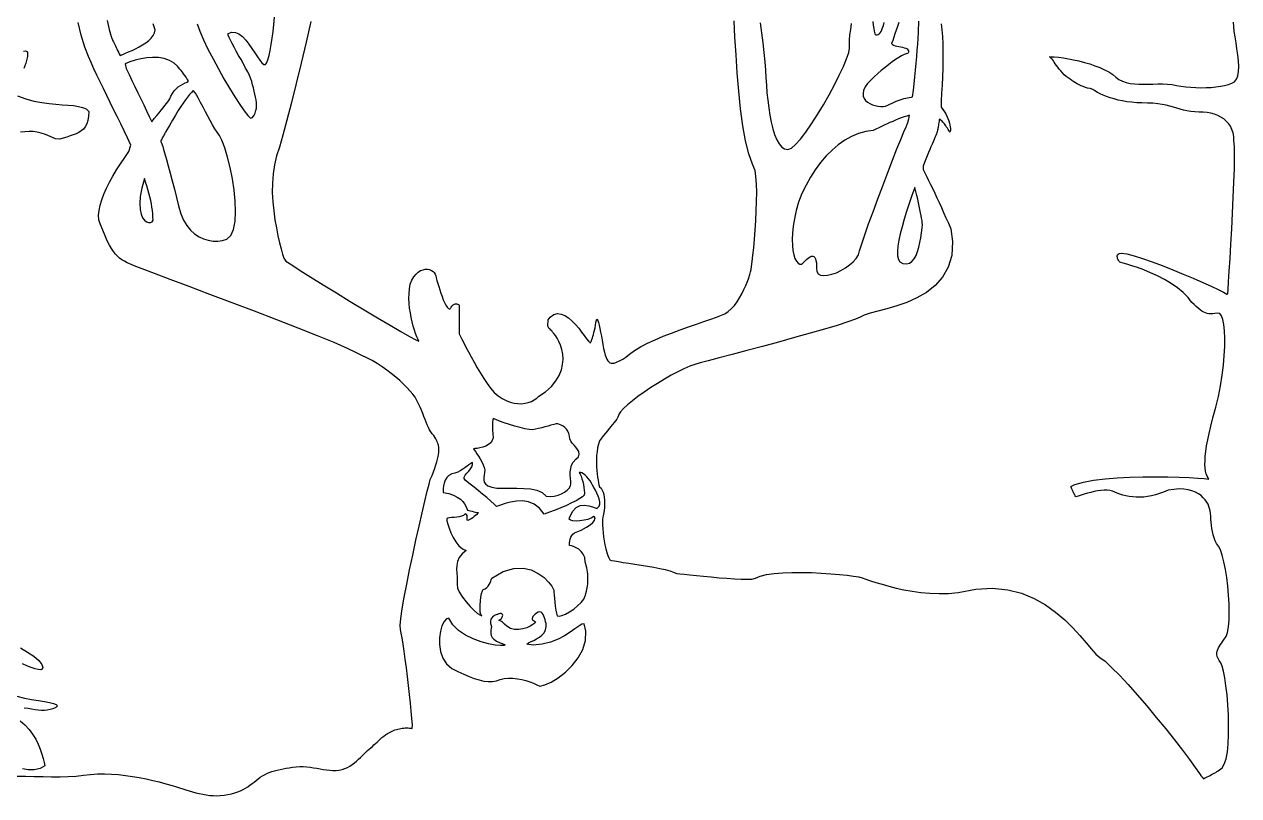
# Model space of a CAD drawing. Extents: x 0.3 to 24.3, y 0.4 to 12.4.
# Drawn here: x 6.41 to 12.19, y 5.02 to 8.69 of the extents above; entities that cross this region are included whole.
import ezdxf

# ---------------------------------------------------------------- set-up
doc = ezdxf.new("R2010")
doc.units = 0
doc.linetypes.add('0', pattern=[0])
doc.layers.add('1', color=7, linetype='0')

msp = doc.modelspace()

# ---------------------------------------------------------------- linework, layer by layer
at = {"layer": '1'}
for points in [[(7.234383, 8.693334), (7.247566, 8.657811), (7.265388, 8.617162), (7.286385, 8.572728), (7.31031, 8.526219), (7.335701, 8.478734), (7.362068, 8.431981), (7.388435, 8.387303), (7.413826, 8.346166), (7.437752, 8.309911), (7.458504, 8.280004), (7.475838, 8.258031), (7.488777, 8.245336), (7.49781, 8.247899), (7.505379, 8.258275), (7.51075, 8.269139), (7.514412, 8.280614), (7.516609, 8.292577), (7.517342, 8.305028), (7.516853, 8.317845), (7.515144, 8.331151), (7.512947, 8.344945), (7.509773, 8.358983), (7.506355, 8.373387), (7.502449, 8.38828), (7.498299, 8.403417), (7.494392, 8.418797), (7.489998, 8.432347), (7.483406, 8.447362), (7.475105, 8.464452), (7.46534, 8.483006), (7.454597, 8.502538), (7.443367, 8.522801), (7.431892, 8.543065), (7.420662, 8.56284), (7.410164, 8.581883), (7.400642, 8.599462), (7.39283, 8.615209), (7.386482, 8.628636), (7.38282, 8.639256), (7.38282, 8.647069), (7.39991, 8.653783), (7.417, 8.652562), (7.433601, 8.644994), (7.449959, 8.632298), (7.465584, 8.615697), (7.480721, 8.596532), (7.495125, 8.576024), (7.508797, 8.555638), (7.521248, 8.536595), (7.532722, 8.519994), (7.542976, 8.507665), (7.551765, 8.499974), (7.55909, 8.499242), (7.565193, 8.50681), (7.571053, 8.521825), (7.576668, 8.541966), (7.582039, 8.566381), (7.587166, 8.594335), (7.591805, 8.624852), (7.596199, 8.657323), (7.599861, 8.690648), (7.603279, 8.724095)], [(6.379158, 5.115575), (6.419685, 5.115697), (6.460945, 5.114964), (6.502205, 5.113988), (6.543221, 5.113256), (6.583015, 5.113256), (6.622078, 5.114232), (6.659187, 5.116796), (6.694099, 5.121312), (6.727303, 5.124852), (6.76075, 5.126805), (6.794197, 5.127172), (6.827644, 5.125951), (6.860847, 5.123509), (6.894051, 5.119969), (6.92701, 5.115331), (6.959724, 5.109715), (6.991951, 5.103368), (7.023933, 5.096288), (7.054939, 5.088719), (7.085701, 5.080419), (7.115974, 5.071996), (7.136971, 5.06577), (7.151619, 5.061254), (7.166512, 5.056371), (7.181648, 5.05161), (7.197273, 5.046849), (7.213142, 5.042089), (7.229012, 5.037694), (7.245125, 5.033666), (7.261482, 5.030248), (7.27784, 5.027196), (7.294441, 5.025121), (7.311043, 5.023656), (7.3274, 5.023412), (7.344002, 5.024144), (7.363289, 5.026097), (7.381355, 5.028905), (7.397957, 5.032445), (7.413338, 5.036717), (7.427498, 5.0416), (7.440681, 5.047093), (7.452888, 5.053075), (7.464607, 5.059667), (7.475594, 5.066381), (7.485847, 5.073461), (7.495857, 5.080907), (7.505623, 5.088597), (7.515388, 5.09641), (7.525154, 5.1041), (7.534676, 5.11118), (7.544685, 5.11765), (7.555183, 5.123387), (7.566414, 5.128758), (7.577888, 5.133397), (7.589851, 5.137792), (7.602547, 5.141698), (7.61573, 5.145238), (7.629402, 5.148412), (7.643074, 5.151219), (7.657722, 5.154027), (7.672615, 5.156468), (7.687996, 5.158788), (7.704842, 5.160985), (7.722176, 5.161962), (7.739265, 5.161717), (7.755867, 5.160619), (7.77198, 5.158788), (7.787849, 5.156346), (7.803719, 5.153661), (7.819099, 5.150853), (7.83448, 5.148168), (7.849861, 5.145848), (7.864998, 5.144383), (7.880135, 5.143529), (7.895271, 5.143895), (7.910408, 5.145482), (7.924324, 5.14829), (7.937019, 5.152562), (7.949226, 5.157933), (7.960701, 5.164403), (7.971687, 5.171727), (7.982185, 5.179784), (7.992195, 5.188207), (8.001961, 5.196996), (8.011238, 5.205785), (8.020027, 5.214696), (8.028572, 5.223119), (8.036873, 5.231175), (8.045174, 5.238622), (8.052986, 5.245091), (8.06031, 5.251439), (8.067879, 5.257909), (8.075203, 5.264745), (8.082527, 5.271581), (8.090096, 5.278539), (8.097664, 5.285619), (8.105232, 5.292577), (8.113289, 5.299413), (8.121834, 5.306005), (8.130135, 5.312474), (8.139412, 5.318456), (8.148689, 5.324193), (8.158455, 5.32932), (8.167976, 5.333348), (8.175056, 5.336034), (8.182137, 5.338475), (8.188972, 5.340428), (8.196053, 5.342015), (8.202888, 5.343358), (8.209724, 5.344335), (8.216805, 5.345067), (8.22364, 5.345555), (8.230476, 5.345555), (8.237068, 5.345555), (8.243904, 5.345189), (8.250496, 5.344579), (8.257332, 5.343724), (8.258553, 5.360204), (8.255867, 5.390721), (8.252449, 5.425633), (8.248787, 5.464208), (8.244148, 5.505101), (8.23951, 5.54746), (8.234383, 5.590184), (8.229256, 5.632176), (8.223885, 5.672582), (8.218758, 5.710301), (8.213875, 5.744237), (8.209236, 5.77329), (8.204842, 5.796605), (8.20118, 5.813207), (8.199715, 5.83225), (8.202644, 5.865697), (8.208992, 5.911351), (8.218513, 5.966893), (8.230721, 6.029637), (8.244392, 6.097264), (8.259529, 6.167577), (8.27491, 6.237767), (8.290047, 6.305638), (8.304695, 6.368749), (8.317635, 6.424535), (8.328377, 6.470922), (8.336922, 6.505101), (8.343025, 6.526341), (8.35157, 6.545262), (8.358894, 6.563207), (8.364998, 6.580174), (8.369881, 6.595922), (8.374031, 6.610448), (8.377205, 6.623754), (8.37989, 6.635716), (8.381599, 6.646092), (8.38282, 6.655004), (8.383553, 6.662206), (8.384041, 6.667943), (8.384041, 6.671605), (8.384285, 6.673436), (8.384285, 6.673802), (8.384285, 6.674657), (8.384041, 6.676366), (8.383797, 6.678807), (8.383308, 6.681859), (8.382576, 6.685765), (8.381599, 6.69016), (8.37989, 6.695165), (8.377937, 6.70078), (8.37574, 6.706883), (8.372566, 6.713353), (8.36866, 6.720311), (8.364265, 6.727635), (8.359138, 6.735326), (8.352303, 6.743505), (8.345711, 6.752904), (8.339607, 6.76328), (8.333992, 6.774388), (8.328621, 6.786473), (8.323494, 6.799169), (8.318367, 6.812596), (8.312996, 6.826634), (8.307625, 6.841161), (8.301521, 6.856053), (8.29493, 6.87119), (8.287605, 6.886815), (8.279549, 6.90244), (8.27076, 6.917699), (8.259773, 6.932225), (8.246834, 6.947484), (8.232185, 6.963475), (8.215584, 6.980077), (8.197762, 6.9968), (8.178474, 7.013768), (8.157722, 7.030492), (8.136238, 7.046849), (8.113533, 7.062718), (8.090096, 7.077855), (8.06617, 7.091893), (8.042, 7.104833), (8.017342, 7.116307), (7.991951, 7.128881), (7.949226, 7.149877), (7.886238, 7.177342), (7.806892, 7.209935), (7.714851, 7.246556), (7.614021, 7.285863), (7.50782, 7.326512), (7.400642, 7.367284), (7.295174, 7.406835), (7.196297, 7.443944), (7.106941, 7.477391), (7.031502, 7.505834), (6.972908, 7.527928), (6.93531, 7.542455), (6.917488, 7.550267), (6.902596, 7.557469), (6.889412, 7.564305), (6.877205, 7.571507), (6.866219, 7.57932), (6.855965, 7.588109), (6.846199, 7.598363), (6.836678, 7.610448), (6.827644, 7.62473), (6.818123, 7.641576), (6.807869, 7.661595), (6.797615, 7.684911), (6.785896, 7.711888), (6.773445, 7.742772), (6.768318, 7.762059), (6.766609, 7.783299), (6.768562, 7.806371), (6.773445, 7.830907), (6.781013, 7.856786), (6.791023, 7.883763), (6.803474, 7.911595), (6.818123, 7.94016), (6.834236, 7.969213), (6.852058, 7.998631), (6.870613, 8.027928), (6.890388, 8.057347), (6.910896, 8.086278), (6.919441, 8.116551), (6.903816, 8.150487), (6.887703, 8.184545), (6.871346, 8.21848), (6.8545, 8.252416), (6.837898, 8.286107), (6.821297, 8.319554), (6.804939, 8.352635), (6.78907, 8.385228), (6.773445, 8.417089), (6.758308, 8.448583), (6.743904, 8.479222), (6.731209, 8.509007), (6.718758, 8.537938), (6.701668, 8.581639), (6.68409, 8.638768), (6.669441, 8.70017)], [(6.807625, 8.709325), (6.81739, 8.6666), (6.825447, 8.633641), (6.828377, 8.625829), (6.83033, 8.6218), (6.832283, 8.617284), (6.834724, 8.612279), (6.83741, 8.606908), (6.840096, 8.601048), (6.843025, 8.594945), (6.846443, 8.588231), (6.849861, 8.581273), (6.853279, 8.573949), (6.856941, 8.566258), (6.860847, 8.558324), (6.864754, 8.550023), (6.869637, 8.542943), (6.880867, 8.547826), (6.894295, 8.553441), (6.909187, 8.559789), (6.925545, 8.566869), (6.942146, 8.574681), (6.958992, 8.583226), (6.975594, 8.592626), (6.990974, 8.602757), (7.004646, 8.613744), (7.016609, 8.625218), (7.026131, 8.637792), (7.032234, 8.650853), (7.03492, 8.664769), (7.025642, 8.692723)], [(7.775398, 8.703954), (7.752693, 8.605809), (7.729012, 8.506932), (7.705574, 8.410253), (7.682625, 8.318822), (7.66114, 8.235692), (7.641853, 8.164159), (7.62574, 8.106908), (7.612556, 8.065526), (7.602058, 8.023168), (7.595467, 7.979589), (7.592293, 7.935155), (7.592049, 7.890599), (7.594246, 7.84641), (7.59864, 7.803319), (7.6045, 7.761815), (7.61158, 7.722508), (7.618904, 7.685887), (7.626717, 7.652562), (7.634285, 7.623387), (7.641121, 7.598607), (7.646492, 7.578954), (7.656746, 7.56516), (7.684578, 7.546727), (7.724861, 7.520726), (7.775398, 7.488988), (7.833504, 7.452733), (7.896736, 7.413548), (7.962898, 7.373265), (8.02906, 7.332982), (8.092781, 7.294774), (8.151619, 7.259862), (8.203133, 7.229711), (8.244881, 7.205907), (8.274178, 7.190404), (8.288338, 7.184422), (8.285164, 7.192723), (8.279305, 7.205663), (8.273201, 7.220677), (8.267586, 7.237523), (8.261971, 7.256078), (8.256844, 7.275975), (8.252205, 7.296971), (8.248299, 7.318822), (8.244881, 7.341405), (8.242928, 7.364232), (8.241707, 7.387303), (8.241951, 7.410131), (8.24366, 7.432836), (8.247078, 7.454686), (8.255379, 7.474217), (8.264656, 7.490331), (8.275154, 7.503026), (8.285896, 7.512914), (8.297127, 7.519994), (8.308357, 7.524266), (8.319344, 7.526464), (8.329842, 7.526586), (8.339607, 7.524632), (8.348396, 7.521214), (8.355965, 7.516332), (8.362068, 7.510228), (8.366219, 7.503148), (8.36866, 7.495336), (8.371346, 7.485204), (8.374519, 7.472997), (8.378426, 7.458959), (8.383064, 7.443822), (8.387947, 7.428075), (8.393074, 7.411962), (8.398933, 7.396337), (8.404793, 7.381566), (8.410652, 7.367894), (8.417, 7.356297), (8.423103, 7.346776), (8.429207, 7.340428), (8.43531, 7.337132), (8.43824, 7.339452), (8.440437, 7.343236), (8.442879, 7.346898), (8.445564, 7.350316), (8.448494, 7.353612), (8.451668, 7.35642), (8.454842, 7.358739), (8.45826, 7.360448), (8.461678, 7.361669), (8.46534, 7.362035), (8.469002, 7.361669), (8.47242, 7.360326), (8.47657, 7.358129), (8.479988, 7.354833), (8.480476, 7.353368), (8.480476, 7.349584), (8.480476, 7.34348), (8.480476, 7.335546), (8.480476, 7.32578), (8.480232, 7.314916), (8.480232, 7.303075), (8.480232, 7.290257), (8.480232, 7.277318), (8.480232, 7.264379), (8.480476, 7.251561), (8.479988, 7.239232), (8.480232, 7.22788), (8.480232, 7.220067), (8.482185, 7.215917), (8.48658, 7.207006), (8.493416, 7.193578), (8.501961, 7.176732), (8.512215, 7.15659), (8.524178, 7.134007), (8.537361, 7.109593), (8.551521, 7.084203), (8.566414, 7.057958), (8.581551, 7.031957), (8.59742, 7.006566), (8.613045, 6.982518), (8.62867, 6.960301), (8.646004, 6.940892), (8.665291, 6.924779), (8.684578, 6.911717), (8.703621, 6.901708), (8.722664, 6.894383), (8.741219, 6.889623), (8.759285, 6.887425), (8.776619, 6.887303), (8.793465, 6.889256), (8.808846, 6.893041), (8.823738, 6.898412), (8.836922, 6.90537), (8.849129, 6.913548), (8.859383, 6.922704), (8.890144, 6.94431), (8.918465, 6.969335), (8.940193, 6.995091), (8.955818, 7.021337), (8.966316, 7.04746), (8.972176, 7.073216), (8.974129, 7.098363), (8.97242, 7.122167), (8.968513, 7.144506), (8.962166, 7.165135), (8.954353, 7.183324), (8.946297, 7.198949), (8.937752, 7.211644), (8.929939, 7.220677), (8.924568, 7.227513), (8.91993, 7.233006), (8.915779, 7.237401), (8.912117, 7.240941), (8.908943, 7.243993), (8.906502, 7.2468), (8.904549, 7.24973), (8.903084, 7.253026), (8.902107, 7.256932), (8.901619, 7.261693), (8.901863, 7.267919), (8.90284, 7.275487), (8.90406, 7.285131), (8.912361, 7.298924), (8.929939, 7.310887), (8.947762, 7.315282), (8.96534, 7.313451), (8.982918, 7.306249), (9.000496, 7.294896), (9.017342, 7.280248), (9.033211, 7.263524), (9.048347, 7.24558), (9.062263, 7.227757), (9.074715, 7.210668), (9.085945, 7.195653), (9.095222, 7.183812), (9.102791, 7.176), (9.1045, 7.175145), (9.104988, 7.176488), (9.105965, 7.178929), (9.10743, 7.182591), (9.109383, 7.18723), (9.111336, 7.192845), (9.113533, 7.199559), (9.115974, 7.20725), (9.118416, 7.216039), (9.121101, 7.225682), (9.123543, 7.236302), (9.125984, 7.247777), (9.127937, 7.26035), (9.130135, 7.273656), (9.132332, 7.284032), (9.134529, 7.288426), (9.136971, 7.287694), (9.1399, 7.282201), (9.14283, 7.272923), (9.146004, 7.260106), (9.149178, 7.244603), (9.152596, 7.227147), (9.156013, 7.208348), (9.159676, 7.188695), (9.163338, 7.169164), (9.167, 7.149999), (9.170662, 7.132176), (9.174568, 7.117162), (9.17823, 7.106786), (9.182381, 7.098241), (9.186531, 7.091161), (9.19117, 7.08579), (9.196541, 7.082128), (9.2024, 7.07993), (9.208992, 7.079442), (9.216316, 7.080419), (9.224861, 7.08286), (9.234627, 7.08701), (9.245857, 7.092626), (9.258064, 7.099339), (9.27198, 7.107884), (9.289314, 7.122411), (9.31324, 7.139989), (9.342049, 7.157323), (9.375252, 7.174535), (9.411629, 7.191258), (9.450203, 7.207494), (9.489998, 7.223119), (9.530281, 7.238133), (9.570076, 7.252294), (9.608162, 7.265599), (9.643562, 7.277806), (9.676033, 7.288915), (9.703865, 7.298924), (9.72657, 7.307469), (9.743416, 7.315038), (9.759285, 7.325658), (9.774178, 7.339086), (9.788338, 7.354711), (9.801277, 7.372167), (9.81324, 7.390843), (9.824226, 7.410131), (9.833992, 7.429784), (9.842781, 7.449315), (9.850349, 7.468114), (9.856453, 7.48557), (9.86158, 7.501195), (9.865242, 7.514745), (9.867683, 7.525243), (9.870125, 7.539769), (9.873055, 7.562596), (9.876472, 7.592748), (9.880135, 7.628636), (9.883797, 7.66892), (9.887215, 7.712499), (9.890144, 7.757787), (9.892586, 7.803807), (9.894051, 7.848973), (9.894539, 7.892064), (9.893562, 7.931615), (9.891121, 7.966649), (9.887215, 7.995458), (9.874519, 8.026097), (9.856697, 8.075047), (9.84156, 8.136937), (9.828621, 8.208959), (9.818123, 8.288548), (9.80909, 8.373143), (9.80201, 8.459935), (9.79615, 8.546483), (9.791267, 8.629735), (9.787361, 8.707494)], [(10.770515, 8.693089), (10.774178, 8.664647), (10.776863, 8.632421), (10.778572, 8.597386), (10.779305, 8.560155), (10.779305, 8.521337), (10.778816, 8.48142), (10.777596, 8.441381), (10.775642, 8.40183), (10.773445, 8.363011), (10.77076, 8.326146), (10.770515, 8.296727), (10.77906, 8.286229), (10.786629, 8.275487), (10.793221, 8.264501), (10.798836, 8.253514), (10.803474, 8.242528), (10.807381, 8.231786), (10.810555, 8.221532), (10.812508, 8.211888), (10.814217, 8.202977), (10.814949, 8.194921), (10.814949, 8.187963), (10.814461, 8.182225), (10.81324, 8.177831), (10.810555, 8.17954), (10.807381, 8.185643), (10.804207, 8.191503), (10.800789, 8.19724), (10.797371, 8.202611), (10.793953, 8.207738), (10.790535, 8.212621), (10.786629, 8.217259), (10.783211, 8.221654), (10.779305, 8.225804), (10.775398, 8.229833), (10.771492, 8.233495), (10.767342, 8.237035), (10.762947, 8.240453), (10.761726, 8.235448), (10.760994, 8.228856), (10.760017, 8.222631), (10.759285, 8.216649), (10.758308, 8.210912), (10.757576, 8.205541), (10.756844, 8.200536), (10.756111, 8.195897), (10.755135, 8.191625), (10.754402, 8.187718), (10.75367, 8.1843), (10.752937, 8.181127), (10.752205, 8.178441), (10.751228, 8.175756), (10.748543, 8.169408), (10.745369, 8.161839), (10.741707, 8.153172), (10.737556, 8.143407), (10.733162, 8.132665), (10.728279, 8.120946), (10.722908, 8.108373), (10.717293, 8.094945), (10.711433, 8.080785), (10.70533, 8.06577), (10.698982, 8.050023), (10.69239, 8.03391), (10.685799, 8.017186), (10.685066, 8.000585), (10.693611, 7.983983), (10.702644, 7.966527), (10.711678, 7.948216), (10.721199, 7.929051), (10.730965, 7.909032), (10.74073, 7.888158), (10.750984, 7.866307), (10.761482, 7.843724), (10.772224, 7.820287), (10.782967, 7.796117), (10.794197, 7.77097), (10.805428, 7.745091), (10.816902, 7.71848), (10.825935, 7.657689), (10.821541, 7.592015), (10.805183, 7.535863), (10.778084, 7.488622), (10.743172, 7.449071), (10.701424, 7.4166), (10.656013, 7.390111), (10.607918, 7.368749), (10.560066, 7.351659), (10.51368, 7.337987), (10.470955, 7.326634), (10.434334, 7.316991), (10.405525, 7.307714), (10.386726, 7.298436), (10.364754, 7.288671), (10.3274, 7.275609), (10.277107, 7.259618), (10.21656, 7.241673), (10.147957, 7.22202), (10.074471, 7.20139), (9.998055, 7.180394), (9.921394, 7.159764), (9.847176, 7.139867), (9.77784, 7.121434), (9.716072, 7.105077), (9.664314, 7.091283), (9.625252, 7.080785), (9.600105, 7.073583), (9.57618, 7.064916), (9.548836, 7.053197), (9.519295, 7.038671), (9.488045, 7.022069), (9.455574, 7.003636), (9.422859, 6.983983), (9.390633, 6.963475), (9.359627, 6.942479), (9.330086, 6.921727), (9.303719, 6.901586), (9.280281, 6.882298), (9.261238, 6.864476), (9.246834, 6.848729), (9.241219, 6.838231), (9.238045, 6.830419), (9.233894, 6.822362), (9.229012, 6.814183), (9.223152, 6.805882), (9.21656, 6.797215), (9.20948, 6.788182), (9.201668, 6.778783), (9.193611, 6.768895), (9.184822, 6.758519), (9.175789, 6.747655), (9.166756, 6.735936), (9.15699, 6.723607), (9.147713, 6.710423), (9.142097, 6.694432), (9.138435, 6.677342), (9.13575, 6.65952), (9.133797, 6.641454), (9.133064, 6.623143), (9.133064, 6.604955), (9.133797, 6.58701), (9.135017, 6.569798), (9.136482, 6.553197), (9.138435, 6.537816), (9.140633, 6.523778), (9.14283, 6.511449), (9.144783, 6.500707), (9.147957, 6.492528), (9.154549, 6.485326), (9.160164, 6.476415), (9.164314, 6.466283), (9.167488, 6.45493), (9.169685, 6.442845), (9.170906, 6.430394), (9.171638, 6.417699), (9.171394, 6.405004), (9.170662, 6.392674), (9.169685, 6.3812), (9.167976, 6.37058), (9.166512, 6.361302), (9.164558, 6.35349), (9.162849, 6.34702), (9.161629, 6.337499), (9.161385, 6.324925), (9.161629, 6.309667), (9.162849, 6.292455), (9.164558, 6.2739), (9.167, 6.254491), (9.169685, 6.234838), (9.173347, 6.21555), (9.177254, 6.197362), (9.181648, 6.180516), (9.186287, 6.165868), (9.191414, 6.154027), (9.197029, 6.145482), (9.204597, 6.142308), (9.218513, 6.139745), (9.237312, 6.136571), (9.260262, 6.132909), (9.286873, 6.128881), (9.315437, 6.124486), (9.345467, 6.119603), (9.37574, 6.114598), (9.405525, 6.109349), (9.433601, 6.103734), (9.458992, 6.098241), (9.480965, 6.092381), (9.498787, 6.086522), (9.510017, 6.081151), (9.515388, 6.080541), (9.52906, 6.078954), (9.549812, 6.076634), (9.576424, 6.073705), (9.607674, 6.070287), (9.642342, 6.066747), (9.678719, 6.063329), (9.716072, 6.059911), (9.753181, 6.056981), (9.788582, 6.05454), (9.820808, 6.052953), (9.848885, 6.05222), (9.871834, 6.052831), (9.888924, 6.057958), (9.911629, 6.067479), (9.941414, 6.074681), (9.977547, 6.07993), (10.018074, 6.083226), (10.062019, 6.084935), (10.108162, 6.085057), (10.155281, 6.084081), (10.201668, 6.081883), (10.246101, 6.079076), (10.287361, 6.075536), (10.323982, 6.07163), (10.354988, 6.067601), (10.379158, 6.063329), (10.395027, 6.059056), (10.413094, 6.052953), (10.43531, 6.045629), (10.461189, 6.037328), (10.490242, 6.028539), (10.522469, 6.019506), (10.557137, 6.010716), (10.594246, 6.00266), (10.633797, 5.99558), (10.675056, 5.989842), (10.717537, 5.986058), (10.761482, 5.984593), (10.806404, 5.98557), (10.851814, 5.989598), (10.936043, 6.005956), (11.015144, 6.009862), (11.08741, 6.00266), (11.153084, 5.985936), (11.212898, 5.961522), (11.267097, 5.931127), (11.315437, 5.896459), (11.358894, 5.859349), (11.397224, 5.821385), (11.430916, 5.784398), (11.460213, 5.75034), (11.485115, 5.720311), (11.506355, 5.69663), (11.525398, 5.681127), (11.550056, 5.662572), (11.581551, 5.633763), (11.61866, 5.59641), (11.659431, 5.552342), (11.703133, 5.503026), (11.748543, 5.450414), (11.793953, 5.39597), (11.838387, 5.341649), (11.880379, 5.288915), (11.918709, 5.23972), (11.951668, 5.195409), (11.978767, 5.157933), (11.998787, 5.128881), (12.00489, 5.118871), (12.006111, 5.118016), (12.007088, 5.117162), (12.008064, 5.116063), (12.009041, 5.115209), (12.010017, 5.11411), (12.010994, 5.113133), (12.012215, 5.112035), (12.013191, 5.110814), (12.014168, 5.109593), (12.015144, 5.108495), (12.016365, 5.107274), (12.017342, 5.105931), (12.018318, 5.104466), (12.023689, 5.107152), (12.030037, 5.110204), (12.036385, 5.113378), (12.043221, 5.116673), (12.049568, 5.119969), (12.056404, 5.123509), (12.062996, 5.126927), (12.069588, 5.130589), (12.07618, 5.134252), (12.082283, 5.13828), (12.088387, 5.14243), (12.094002, 5.146703), (12.099861, 5.151097), (12.106209, 5.156713), (12.117195, 5.17307), (12.12574, 5.198461), (12.131599, 5.231542), (12.135506, 5.270604), (12.137459, 5.314061), (12.137703, 5.360448), (12.136482, 5.408422), (12.133553, 5.456273), (12.12989, 5.502538), (12.125008, 5.545384), (12.119881, 5.583714), (12.113777, 5.615697), (12.107674, 5.639989), (12.100105, 5.654759), (12.092537, 5.665868), (12.087166, 5.676122), (12.083748, 5.685643), (12.082039, 5.694432), (12.081795, 5.702855), (12.08326, 5.710912), (12.085701, 5.718724), (12.089119, 5.726415), (12.093758, 5.733983), (12.098885, 5.741918), (12.104744, 5.750096), (12.110847, 5.758641), (12.117195, 5.767797), (12.125252, 5.779637), (12.132088, 5.799535), (12.136726, 5.82639), (12.139412, 5.858861), (12.140388, 5.895604), (12.139656, 5.935521), (12.137459, 5.977025), (12.133553, 6.019139), (12.12867, 6.060399), (12.122566, 6.099584), (12.115242, 6.135472), (12.107674, 6.166722), (12.098396, 6.191991), (12.089363, 6.209935), (12.080574, 6.222508), (12.073738, 6.235814), (12.068123, 6.249852), (12.063728, 6.264501), (12.06031, 6.279393), (12.057869, 6.294408), (12.05616, 6.309422), (12.054695, 6.324193), (12.053474, 6.338597), (12.052498, 6.352635), (12.051277, 6.365575), (12.049568, 6.377782), (12.047371, 6.389012), (12.044197, 6.3989), (12.039803, 6.409154), (12.033943, 6.41953), (12.026619, 6.430028), (12.017342, 6.440282), (12.006599, 6.450047), (11.993904, 6.459081), (11.979744, 6.466893), (11.963142, 6.473241), (11.944832, 6.478002), (11.924568, 6.481175), (11.902351, 6.481664), (11.877693, 6.479955), (11.850594, 6.475438), (11.828133, 6.467259), (11.808846, 6.459447), (11.789803, 6.453343), (11.771004, 6.448705), (11.752449, 6.445531), (11.734138, 6.443578), (11.716072, 6.442723), (11.698738, 6.443089), (11.681648, 6.444188), (11.665291, 6.446385), (11.649666, 6.449193), (11.635017, 6.452733), (11.620613, 6.457006), (11.607185, 6.461522), (11.59742, 6.467259), (11.586189, 6.471532), (11.573738, 6.474217), (11.560066, 6.475438), (11.545662, 6.475438), (11.530525, 6.474339), (11.5149, 6.472264), (11.499031, 6.469213), (11.483162, 6.465672), (11.467293, 6.461522), (11.451668, 6.457006), (11.436531, 6.452245), (11.422615, 6.447362), (11.411629, 6.444676), (11.408943, 6.448705), (11.406746, 6.452733), (11.404549, 6.456639), (11.402351, 6.460546), (11.400398, 6.46433), (11.398689, 6.467992), (11.396736, 6.471776), (11.395027, 6.47556), (11.393562, 6.4791), (11.392097, 6.482762), (11.390633, 6.486302), (11.389412, 6.489842), (11.388191, 6.493382), (11.406013, 6.502294), (11.447273, 6.513768), (11.495857, 6.522923), (11.550056, 6.529881), (11.608162, 6.534886), (11.668709, 6.53806), (11.730232, 6.539769), (11.790535, 6.540135), (11.84864, 6.539525), (11.902107, 6.537938), (11.950203, 6.535863), (11.99073, 6.533422), (12.02198, 6.530858), (12.042976, 6.528295), (12.040535, 6.534154), (12.035408, 6.543309), (12.031258, 6.554051), (12.028328, 6.566625), (12.026131, 6.581029), (12.025154, 6.597508), (12.025398, 6.616185), (12.026863, 6.637181), (12.029549, 6.660375), (12.033211, 6.686254), (12.038338, 6.714818), (12.044441, 6.74619), (12.052254, 6.780492), (12.062019, 6.819188), (12.076668, 6.870091), (12.088875, 6.921483), (12.098885, 6.972386), (12.106941, 7.022313), (12.112801, 7.070531), (12.116951, 7.116307), (12.118904, 7.159154), (12.119148, 7.198339), (12.117683, 7.233129), (12.114265, 7.262914), (12.109383, 7.286839), (12.103035, 7.30454), (12.095222, 7.315282), (12.08448, 7.317113), (12.072762, 7.315404), (12.062263, 7.314427), (12.052742, 7.314305), (12.043709, 7.315038), (12.035408, 7.316747), (12.027107, 7.31931), (12.019051, 7.323094), (12.010994, 7.327855), (12.002449, 7.333714), (11.993416, 7.340795), (11.98365, 7.349095), (11.973152, 7.358739), (11.960945, 7.369603), (11.944588, 7.391454), (11.922127, 7.415746), (11.895271, 7.438207), (11.865242, 7.458959), (11.833015, 7.477757), (11.799812, 7.494725), (11.766365, 7.50974), (11.734138, 7.522923), (11.703865, 7.534032), (11.676765, 7.543309), (11.65406, 7.550511), (11.636238, 7.55576), (11.625008, 7.558812), (11.621101, 7.559789), (11.620613, 7.560277), (11.619392, 7.561742), (11.617683, 7.563939), (11.61573, 7.566747), (11.613777, 7.570165), (11.61158, 7.574071), (11.609871, 7.578099), (11.60865, 7.582372), (11.608162, 7.586766), (11.608406, 7.590917), (11.609871, 7.594823), (11.612801, 7.598607), (11.617195, 7.601781), (11.627449, 7.603368), (11.65406, 7.599095), (11.688484, 7.590184), (11.729012, 7.577489), (11.774178, 7.561742), (11.822273, 7.543675), (11.872078, 7.524022), (11.921638, 7.503636), (11.969734, 7.483373), (12.014412, 7.463597), (12.054451, 7.445409), (12.087898, 7.429662), (12.113777, 7.416966), (12.129646, 7.407933), (12.133308, 7.409398), (12.134773, 7.43015), (12.137215, 7.466771), (12.140388, 7.516698), (12.144295, 7.577001), (12.148201, 7.645116), (12.152351, 7.718114), (12.156258, 7.793431), (12.159676, 7.86826), (12.162605, 7.939794), (12.164803, 8.005467), (12.165535, 8.062474), (12.165291, 8.107884), (12.163094, 8.139012), (12.161629, 8.158177), (12.158455, 8.175511), (12.153328, 8.191381), (12.146248, 8.205907), (12.137459, 8.218968), (12.126717, 8.230687), (12.11451, 8.240941), (12.100838, 8.249852), (12.086433, 8.257298), (12.07032, 8.263402), (12.05323, 8.267919), (12.035408, 8.271092), (12.017097, 8.273046), (11.997322, 8.273412), (11.97657, 8.274388), (11.957527, 8.276464), (11.939705, 8.279393), (11.923103, 8.283177), (11.907234, 8.28745), (11.891365, 8.292089), (11.875252, 8.296849), (11.85865, 8.30161), (11.841072, 8.306005), (11.822029, 8.309789), (11.801277, 8.313207), (11.77784, 8.315648), (11.751961, 8.316747), (11.725349, 8.317113), (11.700691, 8.318089), (11.677254, 8.320165), (11.654549, 8.322972), (11.633064, 8.326512), (11.612312, 8.330907), (11.593025, 8.335912), (11.574715, 8.341283), (11.557625, 8.347386), (11.542, 8.353734), (11.527351, 8.360448), (11.513924, 8.367284), (11.501961, 8.374364), (11.491463, 8.381444), (11.479256, 8.384984), (11.467537, 8.387792), (11.456795, 8.391088), (11.446297, 8.394628), (11.436531, 8.398534), (11.427254, 8.402806), (11.418465, 8.407445), (11.409431, 8.41245), (11.401131, 8.417821), (11.392342, 8.423436), (11.383797, 8.42954), (11.374763, 8.435887), (11.36573, 8.442601), (11.356453, 8.449925), (11.34742, 8.459569), (11.339363, 8.46909), (11.331795, 8.478246), (11.325203, 8.487279), (11.319099, 8.495824), (11.313728, 8.503758), (11.308601, 8.511205), (11.304451, 8.517919), (11.300056, 8.523656), (11.296394, 8.528539), (11.292976, 8.532445), (11.289558, 8.535131), (11.28614, 8.536839), (11.290535, 8.536839), (11.308846, 8.535985), (11.329597, 8.534032), (11.352058, 8.53098), (11.37574, 8.527074), (11.400642, 8.522313), (11.426033, 8.516454), (11.451912, 8.509862), (11.477303, 8.502294), (11.501961, 8.493871), (11.525887, 8.484838), (11.548103, 8.474828), (11.568611, 8.464208), (11.586678, 8.452855), (11.601082, 8.439916), (11.615974, 8.428929), (11.632576, 8.420506), (11.650398, 8.414403), (11.669441, 8.410253), (11.689705, 8.407811), (11.710945, 8.406468), (11.732674, 8.406224), (11.755135, 8.406468), (11.777596, 8.406957), (11.800789, 8.407323), (11.823738, 8.407567), (11.846687, 8.406713), (11.869392, 8.405004), (11.889412, 8.400609), (11.91114, 8.396825), (11.933846, 8.393895), (11.957527, 8.391576), (11.981697, 8.390111), (12.006111, 8.389623), (12.030281, 8.389989), (12.053963, 8.390965), (12.076668, 8.393163), (12.09864, 8.396214), (12.118416, 8.400121), (12.136482, 8.405004), (12.152596, 8.410985), (12.166023, 8.418187), (12.175545, 8.429906), (12.181892, 8.446385), (12.185066, 8.466893), (12.185555, 8.490819), (12.18409, 8.517186), (12.18116, 8.54514), (12.177254, 8.573949), (12.172859, 8.602757), (12.168465, 8.630834), (12.164558, 8.657079), (12.161873, 8.681127), (12.160652, 8.701756)], [(9.911385, 8.69724), (9.917976, 8.649632), (9.923836, 8.602513), (9.928719, 8.556615), (9.932869, 8.51267), (9.936043, 8.472386), (9.937996, 8.436376), (9.940437, 8.401708), (9.943367, 8.365819), (9.947273, 8.329564), (9.951668, 8.293675), (9.957283, 8.258641), (9.963631, 8.225194), (9.970955, 8.19431), (9.979744, 8.166234), (9.98951, 8.141942), (10.00074, 8.122045), (10.013191, 8.107152), (10.027351, 8.098119), (10.042732, 8.095555), (10.059334, 8.101781), (10.079109, 8.118993), (10.102303, 8.145238), (10.127937, 8.178807), (10.155281, 8.218358), (10.183357, 8.262059), (10.211433, 8.308568), (10.238777, 8.356053), (10.264168, 8.403295), (10.287117, 8.448461), (10.306648, 8.489964), (10.321785, 8.526341), (10.332039, 8.556249), (10.335945, 8.577733), (10.335213, 8.595067), (10.335945, 8.616063), (10.337898, 8.640111), (10.341316, 8.666478), (10.345711, 8.694554)], [(10.569832, 8.698827), (10.563972, 8.68076), (10.557869, 8.66306), (10.551521, 8.646092), (10.545662, 8.629735), (10.540779, 8.61411), (10.535896, 8.599706), (10.539314, 8.594579), (10.545418, 8.591527), (10.552742, 8.589086), (10.561043, 8.587132), (10.569832, 8.585301), (10.578865, 8.583592), (10.587654, 8.581761), (10.595711, 8.579686), (10.603035, 8.577123), (10.609138, 8.573949), (10.613289, 8.570043), (10.615974, 8.564916), (10.615486, 8.559056), (10.612801, 8.552831), (10.605232, 8.551244), (10.595467, 8.547215), (10.583504, 8.541234), (10.570076, 8.533177), (10.554939, 8.523412), (10.538826, 8.512303), (10.521736, 8.49973), (10.504646, 8.48618), (10.486824, 8.471654), (10.46949, 8.456639), (10.452644, 8.441014), (10.436531, 8.425023), (10.421638, 8.409398), (10.409431, 8.392919), (10.402596, 8.376805), (10.39991, 8.362523), (10.400887, 8.349706), (10.405037, 8.338475), (10.412117, 8.328832), (10.421638, 8.320653), (10.432625, 8.313817), (10.444588, 8.308446), (10.457771, 8.30454), (10.470955, 8.301854), (10.483894, 8.300633), (10.496101, 8.300389), (10.507088, 8.301488), (10.517342, 8.306127), (10.527596, 8.311498), (10.537849, 8.316381), (10.547859, 8.320897), (10.557381, 8.325047), (10.567146, 8.32871), (10.57618, 8.332006), (10.585457, 8.335057), (10.594246, 8.337743), (10.603035, 8.33994), (10.611336, 8.341649), (10.619881, 8.34348), (10.627937, 8.344579), (10.63575, 8.346532), (10.639412, 8.377049), (10.643318, 8.408666), (10.646492, 8.440892), (10.64991, 8.473363), (10.65284, 8.505712), (10.655525, 8.53745), (10.657722, 8.568089), (10.660164, 8.597264), (10.661873, 8.624608), (10.663338, 8.649632), (10.664314, 8.671727), (10.665047, 8.690648), (10.665535, 8.705785)], [(10.446297, 8.704198), (10.448006, 8.687108), (10.450447, 8.671727), (10.453133, 8.657811), (10.456306, 8.64597), (10.461189, 8.641576), (10.46656, 8.64121), (10.471687, 8.64243), (10.47657, 8.64536), (10.481209, 8.649877), (10.485359, 8.656102), (10.489265, 8.664159), (10.493172, 8.674047), (10.496834, 8.686009), (10.500008, 8.699803)], [(6.408943, 8.563695), (6.418709, 8.564427), (6.427742, 8.560765), (6.428474, 8.537938), (6.420174, 8.5062), (6.410652, 8.480809)], [(6.380623, 8.350072), (6.420662, 8.336034), (6.459236, 8.32578), (6.496101, 8.318456), (6.530769, 8.313695), (6.56324, 8.310521), (6.593758, 8.308202), (6.622078, 8.306371), (6.647469, 8.304296), (6.670418, 8.300878), (6.690681, 8.296117), (6.708015, 8.288548), (6.720467, 8.276464), (6.719002, 8.253514), (6.715584, 8.234105), (6.710457, 8.217748), (6.703133, 8.204198), (6.694588, 8.192967), (6.68409, 8.183812), (6.672615, 8.176366), (6.659676, 8.170018), (6.645515, 8.164647), (6.630623, 8.159886), (6.614998, 8.154881), (6.59864, 8.149999), (6.581551, 8.144506), (6.560799, 8.146214), (6.536629, 8.157445), (6.514656, 8.166356), (6.493904, 8.17307), (6.474129, 8.177831), (6.455086, 8.180516), (6.435799, 8.181249), (6.416267, 8.180272), (6.39576, 8.177831)], [(6.395515, 5.726293), (6.428963, 5.706639), (6.45826, 5.686742), (6.48243, 5.6666), (6.49659, 5.647313), (6.50074, 5.633519), (6.498787, 5.625218), (6.491219, 5.621922), (6.479744, 5.622777), (6.464119, 5.626805), (6.446053, 5.633275), (6.425545, 5.641454), (6.40406, 5.650365)], [(6.377449, 5.496556), (6.413826, 5.487889), (6.44825, 5.481053), (6.480232, 5.475804), (6.509041, 5.471288), (6.532967, 5.467259), (6.552254, 5.462499), (6.564949, 5.457372), (6.571053, 5.450414), (6.562508, 5.442601), (6.549324, 5.43662), (6.53614, 5.432591), (6.522469, 5.43015), (6.508797, 5.429173), (6.494392, 5.429296), (6.4795, 5.430394), (6.464119, 5.432225), (6.448006, 5.434789), (6.43116, 5.437596), (6.413094, 5.440404)], [(6.394295, 5.378758), (6.416512, 5.359838), (6.436043, 5.338841), (6.452888, 5.316014), (6.467293, 5.292333), (6.479256, 5.268285), (6.489265, 5.244603), (6.497322, 5.221654), (6.503426, 5.200536), (6.508064, 5.181615), (6.511238, 5.165624), (6.488533, 5.15305), (6.45948, 5.146825), (6.43116, 5.146703), (6.40406, 5.151219)]]:
    msp.add_lwpolyline(points, dxfattribs=at)
for points in [[(7.018806, 8.227635), (7.031013, 8.24265), (7.042488, 8.256932), (7.053719, 8.270238), (7.063728, 8.282689), (7.07325, 8.294042), (7.081551, 8.304418), (7.088875, 8.313695), (7.095467, 8.32163), (7.100594, 8.328465), (7.104744, 8.335912), (7.110115, 8.349828), (7.117195, 8.362523), (7.125252, 8.373876), (7.134529, 8.383885), (7.144539, 8.392919), (7.155525, 8.400365), (7.166512, 8.406835), (7.177986, 8.412084), (7.188728, 8.416234), (7.193367, 8.421727), (7.187508, 8.430516), (7.181892, 8.439183), (7.176277, 8.447606), (7.170418, 8.455785), (7.164558, 8.463597), (7.158699, 8.471166), (7.153084, 8.478368), (7.14698, 8.485204), (7.141121, 8.491673), (7.126228, 8.505467), (7.103279, 8.519506), (7.077888, 8.528539), (7.051033, 8.533055), (7.023201, 8.533788), (6.995125, 8.531468), (6.967049, 8.526586), (6.940437, 8.519872), (6.915047, 8.511937), (6.892097, 8.503514), (6.898201, 8.480443), (6.911385, 8.452611), (6.925056, 8.424047), (6.939217, 8.394994), (6.953133, 8.365697), (6.967049, 8.336522), (6.980721, 8.307836), (6.994148, 8.279881), (7.006599, 8.253148)], [(7.086189, 8.180882), (7.083992, 8.176732), (7.081551, 8.172704), (7.079353, 8.168553), (7.076912, 8.164525), (7.074715, 8.160497), (7.072517, 8.156468), (7.07032, 8.152318), (7.068123, 8.148534), (7.066414, 8.144506), (7.063972, 8.140599), (7.062019, 8.136571), (7.061775, 8.13413), (7.062752, 8.132054), (7.063484, 8.130101), (7.064217, 8.128392), (7.065193, 8.126561), (7.065681, 8.125096), (7.066414, 8.123509), (7.066902, 8.122045), (7.067635, 8.120824), (7.067879, 8.119603), (7.068611, 8.118382), (7.068855, 8.117162), (7.071053, 8.109715), (7.075203, 8.095067), (7.081062, 8.074315), (7.088387, 8.04807), (7.096931, 8.01743), (7.106453, 7.983251), (7.116463, 7.946263), (7.126472, 7.907567), (7.137215, 7.868016), (7.146736, 7.828465), (7.156746, 7.790502), (7.16993, 7.760106), (7.185555, 7.734227), (7.203377, 7.712377), (7.222908, 7.694676), (7.243904, 7.680882), (7.265633, 7.670629), (7.287849, 7.664037), (7.310799, 7.660619), (7.333748, 7.660375), (7.355721, 7.663182), (7.376717, 7.668675), (7.395515, 7.686254), (7.408211, 7.715795), (7.415291, 7.754247), (7.417732, 7.799535), (7.415779, 7.849828), (7.410408, 7.902806), (7.402351, 7.956761), (7.391609, 8.009496), (7.379402, 8.059056), (7.365974, 8.103368), (7.352303, 8.140355), (7.34034, 8.161717), (7.329842, 8.177342), (7.319099, 8.194676), (7.308113, 8.213231), (7.297127, 8.233129), (7.285896, 8.253758), (7.274666, 8.275243), (7.262947, 8.297093), (7.251472, 8.31931), (7.23951, 8.341405), (7.227058, 8.363622), (7.216316, 8.376561), (7.207527, 8.367406), (7.198738, 8.35703), (7.189217, 8.345189), (7.179451, 8.331761), (7.168709, 8.316625), (7.157478, 8.299657), (7.145271, 8.280614), (7.132332, 8.259374), (7.117928, 8.235692), (7.102791, 8.209691)], [(10.6045, 8.203343), (10.605965, 8.205907), (10.607185, 8.208837), (10.608406, 8.21201), (10.609871, 8.21555), (10.611092, 8.219335), (10.612312, 8.223363), (10.613777, 8.227635), (10.614998, 8.232274), (10.616219, 8.237035), (10.617683, 8.242162), (10.618904, 8.247411), (10.619637, 8.252904), (10.621101, 8.258641), (10.607918, 8.254857), (10.594734, 8.250707), (10.581306, 8.245946), (10.567879, 8.240819), (10.554451, 8.235326), (10.540779, 8.229466), (10.527351, 8.223485), (10.514168, 8.217259), (10.50074, 8.210912), (10.487556, 8.204564), (10.474373, 8.198216), (10.461189, 8.191869), (10.448494, 8.185521), (10.413094, 8.181005), (10.378426, 8.171727), (10.344978, 8.158055), (10.312996, 8.140233), (10.28199, 8.118505), (10.252449, 8.093236), (10.224373, 8.064916), (10.198006, 8.033544), (10.173103, 7.99973), (10.150154, 7.963597), (10.129158, 7.925756), (10.109627, 7.886205), (10.092781, 7.845311), (10.082039, 7.805028), (10.073982, 7.76682), (10.068367, 7.730931), (10.064949, 7.697728), (10.063728, 7.667211), (10.064461, 7.639745), (10.066902, 7.615331), (10.071053, 7.594579), (10.076424, 7.577367), (10.08326, 7.564061), (10.091072, 7.555028), (10.100105, 7.550023), (10.109627, 7.549779), (10.121101, 7.56284), (10.131355, 7.573094), (10.140388, 7.580663), (10.148445, 7.58579), (10.155525, 7.588353), (10.161385, 7.588597), (10.166512, 7.586522), (10.170418, 7.58225), (10.17408, 7.575902), (10.176033, 7.567723), (10.177986, 7.557469), (10.178719, 7.545506), (10.179207, 7.531835), (10.180183, 7.515843), (10.187019, 7.504857), (10.19825, 7.498387), (10.213387, 7.496068), (10.231453, 7.497533), (10.251717, 7.502416), (10.273201, 7.510106), (10.29493, 7.52036), (10.316414, 7.532689), (10.336189, 7.546605), (10.353523, 7.561864), (10.367928, 7.577855), (10.378426, 7.594335), (10.383308, 7.613988), (10.393562, 7.646703), (10.408455, 7.689916), (10.426521, 7.741551), (10.447273, 7.799291), (10.470222, 7.860692), (10.493416, 7.923558), (10.517342, 7.985814), (10.539803, 8.044774), (10.560799, 8.098363), (10.579353, 8.144017), (10.594246, 8.179906)], [(7.025154, 7.75974), (7.024666, 7.774632), (7.023933, 7.789769), (7.022224, 7.805272), (7.020027, 7.821141), (7.017342, 7.837377), (7.014168, 7.853856), (7.010262, 7.870702), (7.005623, 7.887792), (7.000984, 7.905004), (6.995613, 7.92246), (6.989998, 7.940282), (6.983894, 7.958348), (6.971199, 7.912084), (6.964119, 7.872411), (6.961922, 7.838841), (6.963631, 7.811009), (6.968513, 7.788793), (6.975838, 7.771581), (6.984627, 7.759374), (6.994392, 7.751683), (7.004158, 7.748143), (7.013191, 7.748631), (7.020271, 7.752416)], [(10.646248, 7.914769), (10.632576, 7.876683), (10.619148, 7.838597), (10.606697, 7.800878), (10.595467, 7.764012), (10.585457, 7.72849), (10.576912, 7.695043), (10.57032, 7.663915), (10.565926, 7.635594), (10.563728, 7.610448), (10.564461, 7.589452), (10.568123, 7.572728), (10.574471, 7.560887), (10.589851, 7.553685), (10.605965, 7.551976), (10.620369, 7.555516), (10.632576, 7.563817), (10.64283, 7.576024), (10.651863, 7.591649), (10.659187, 7.610204), (10.665535, 7.630956), (10.670418, 7.65305), (10.674324, 7.676244), (10.677742, 7.699559), (10.680183, 7.722631), (10.681892, 7.739598), (10.681404, 7.747655), (10.680183, 7.757298), (10.678474, 7.768529), (10.676277, 7.781102), (10.673592, 7.794896), (10.670662, 7.809789), (10.667244, 7.825658), (10.663582, 7.842259), (10.659676, 7.859715), (10.655281, 7.87766), (10.650642, 7.896092)], [(8.641365, 6.816747), (8.641121, 6.81577), (8.640633, 6.81284), (8.640144, 6.807836), (8.639412, 6.800389), (8.63868, 6.790502), (8.63868, 6.77805), (8.638924, 6.762792), (8.6399, 6.744603), (8.641121, 6.724828), (8.637703, 6.712132), (8.630135, 6.701512), (8.619637, 6.692967), (8.606697, 6.686009), (8.593025, 6.680882), (8.578865, 6.677098), (8.565926, 6.674779), (8.554695, 6.67368), (8.54908, 6.67246), (8.551765, 6.667577), (8.557137, 6.659642), (8.564217, 6.64951), (8.572273, 6.637547), (8.580574, 6.624364), (8.588631, 6.610692), (8.594978, 6.59702), (8.599617, 6.583592), (8.60157, 6.571385), (8.601082, 6.5593), (8.599373, 6.547338), (8.597664, 6.535863), (8.59742, 6.524877), (8.599861, 6.514745), (8.605965, 6.505467), (8.616951, 6.497167), (8.634773, 6.490087), (8.659431, 6.48618), (8.688484, 6.485082), (8.720467, 6.485204), (8.753914, 6.485448), (8.787361, 6.484593), (8.819588, 6.481786), (8.848885, 6.475316), (8.874031, 6.464452), (8.893562, 6.447972), (8.912849, 6.445653), (8.932137, 6.447606), (8.950203, 6.452123), (8.967049, 6.458592), (8.981697, 6.466771), (8.993904, 6.475926), (9.003181, 6.486058), (9.008797, 6.496434), (9.01075, 6.506688), (9.010262, 6.518407), (9.009041, 6.532079), (9.008308, 6.547215), (9.008308, 6.563329), (9.010506, 6.579442), (9.014656, 6.595311), (9.022469, 6.60996), (9.034187, 6.623021), (9.047859, 6.634862), (9.050789, 6.647801), (9.04908, 6.659398), (9.043221, 6.669896), (9.035408, 6.679784), (9.026131, 6.689427), (9.017342, 6.699193), (9.010262, 6.709325), (9.005867, 6.720433), (9.00489, 6.733129), (9.002205, 6.74558), (8.997078, 6.756444), (8.990486, 6.765599), (8.98243, 6.77329), (8.973885, 6.779759), (8.965096, 6.784886), (8.957039, 6.788915), (8.949959, 6.791844), (8.94117, 6.791112), (8.929451, 6.78806), (8.916512, 6.784642), (8.902596, 6.780736), (8.887947, 6.776708), (8.873055, 6.772679), (8.857918, 6.769017), (8.843269, 6.765721), (8.828865, 6.763036), (8.81324, 6.763768), (8.792976, 6.767552), (8.769783, 6.773412), (8.744637, 6.780614), (8.719246, 6.788793), (8.694588, 6.796971), (8.672615, 6.804906), (8.654305, 6.81162)], [(8.508308, 6.524144), (8.50367, 6.530858), (8.504646, 6.538548), (8.509529, 6.547215), (8.516853, 6.556737), (8.525642, 6.566747), (8.533943, 6.577001), (8.540535, 6.587377), (8.543709, 6.597753), (8.542976, 6.607884), (8.53492, 6.603124), (8.526619, 6.59702), (8.517586, 6.590062), (8.50782, 6.582616), (8.497078, 6.57517), (8.485603, 6.568089), (8.473152, 6.562108), (8.459724, 6.557225), (8.444832, 6.554296), (8.43116, 6.546483), (8.420906, 6.535741), (8.413582, 6.523046), (8.408699, 6.509496), (8.405769, 6.49619), (8.404305, 6.483983), (8.403816, 6.473973), (8.40406, 6.467137), (8.40406, 6.464696), (8.430672, 6.459447), (8.452888, 6.452001), (8.471199, 6.442967), (8.486092, 6.432591), (8.497566, 6.421727), (8.506355, 6.410497), (8.512459, 6.399755), (8.516853, 6.389623), (8.519539, 6.380834), (8.521248, 6.380467), (8.526131, 6.379247), (8.533211, 6.37766), (8.541267, 6.375707), (8.550056, 6.373754), (8.558357, 6.3718), (8.565193, 6.370091), (8.569832, 6.369115), (8.571785, 6.368627), (8.570808, 6.36765), (8.567879, 6.364842), (8.563484, 6.360814), (8.558113, 6.355809), (8.551765, 6.350438), (8.54493, 6.345067), (8.537849, 6.340062), (8.531502, 6.336034), (8.525154, 6.333348), (8.52076, 6.332494), (8.518806, 6.333837), (8.518318, 6.33701), (8.518562, 6.341161), (8.519051, 6.346166), (8.518806, 6.351293), (8.517586, 6.356297), (8.514656, 6.360204), (8.508308, 6.363133), (8.500984, 6.35642), (8.491463, 6.351903), (8.480476, 6.348973), (8.468513, 6.347264), (8.456551, 6.346288), (8.445076, 6.345433), (8.434822, 6.344335), (8.426521, 6.342504), (8.42115, 6.33933), (8.422371, 6.329808), (8.426033, 6.314549), (8.432381, 6.29514), (8.440681, 6.273534), (8.45118, 6.251195), (8.463875, 6.229955), (8.478523, 6.2114), (8.495369, 6.197606), (8.51368, 6.189794), (8.493904, 6.173192), (8.480965, 6.155736), (8.472908, 6.137425), (8.469002, 6.118627), (8.467781, 6.099828), (8.468513, 6.081029), (8.469978, 6.062718), (8.471199, 6.045018), (8.470222, 6.028539), (8.472176, 6.010594), (8.481453, 5.98972), (8.495613, 5.967259), (8.513191, 5.944554), (8.532234, 5.923192), (8.551277, 5.904515), (8.568123, 5.889867), (8.581062, 5.881078), (8.588387, 5.878881), (8.583748, 5.884374), (8.580818, 5.895848), (8.579597, 5.911595), (8.580086, 5.929906), (8.581551, 5.949193), (8.583748, 5.967992), (8.586922, 5.984593), (8.590584, 5.997289), (8.594246, 6.004491), (8.603279, 6.007665), (8.611092, 6.012914), (8.617683, 6.01975), (8.623055, 6.027318), (8.627449, 6.035253), (8.630623, 6.042943), (8.63282, 6.049657), (8.634285, 6.055028), (8.634773, 6.058324), (8.689949, 6.089086), (8.739998, 6.103734), (8.784431, 6.105199), (8.82325, 6.096532), (8.856453, 6.080663), (8.883797, 6.060643), (8.905037, 6.039037), (8.920418, 6.019261), (8.929207, 6.004125), (8.929451, 6.000829), (8.930183, 5.991673), (8.93116, 5.978124), (8.932625, 5.961522), (8.934578, 5.943089), (8.937019, 5.924169), (8.939705, 5.906346), (8.943123, 5.890721), (8.946541, 5.878392), (8.955086, 5.877049), (8.968758, 5.880223), (8.986092, 5.887303), (9.005135, 5.897679), (9.024666, 5.910619), (9.043465, 5.925389), (9.059822, 5.941381), (9.072517, 5.95786), (9.079353, 5.974095), (9.08033, 5.976659), (9.082771, 5.984105), (9.085945, 5.995946), (9.089119, 6.011815), (9.091316, 6.031102), (9.092537, 6.053685), (9.091316, 6.078832), (9.08741, 6.106175), (9.079842, 6.13535), (9.077156, 6.15537), (9.07032, 6.171605), (9.06031, 6.184667), (9.048347, 6.194798), (9.035652, 6.202367), (9.024178, 6.207616), (9.013924, 6.210912), (9.006844, 6.212621), (9.004402, 6.213109), (9.004402, 6.214818), (9.004646, 6.219213), (9.005379, 6.225926), (9.006599, 6.234105), (9.008553, 6.243016), (9.011482, 6.252049), (9.015633, 6.260472), (9.02076, 6.267552), (9.02784, 6.272801), (9.06031, 6.286473), (9.085213, 6.299413), (9.103279, 6.311498), (9.115486, 6.322362), (9.12281, 6.331761), (9.12574, 6.339574), (9.126228, 6.345311), (9.123787, 6.349095), (9.120369, 6.350316), (9.108162, 6.342992), (9.092049, 6.337132), (9.073738, 6.33286), (9.054451, 6.330174), (9.036385, 6.329198), (9.020515, 6.330052), (9.008797, 6.332738), (9.003181, 6.337499), (9.004646, 6.344335), (9.018562, 6.37534), (9.03614, 6.394139), (9.055916, 6.403172), (9.076424, 6.405126), (9.096199, 6.402196), (9.113533, 6.396947), (9.127205, 6.39182), (9.13575, 6.389379), (9.137703, 6.392064), (9.145027, 6.399388), (9.148445, 6.409276), (9.148445, 6.421117), (9.14576, 6.4343), (9.140877, 6.448216), (9.135017, 6.462255), (9.128181, 6.475926), (9.121101, 6.4885), (9.114754, 6.499486), (9.109871, 6.509618), (9.103523, 6.519872), (9.095711, 6.529759), (9.08741, 6.538915), (9.078865, 6.546849), (9.070564, 6.553319), (9.062752, 6.557836), (9.056404, 6.560155), (9.051277, 6.559667), (9.055428, 6.55222), (9.059578, 6.542211), (9.063728, 6.53037), (9.067635, 6.517186), (9.071053, 6.503148), (9.073494, 6.48911), (9.074959, 6.475438), (9.075447, 6.462743), (9.074226, 6.451756), (9.067146, 6.444798), (9.054207, 6.436131), (9.036385, 6.426), (9.0149, 6.415135), (8.990242, 6.403661), (8.963875, 6.392308), (8.936775, 6.381444), (8.909676, 6.371312), (8.883553, 6.362523), (8.862312, 6.391088), (8.837166, 6.410131), (8.809822, 6.420995), (8.781258, 6.425267), (8.752205, 6.424413), (8.724373, 6.419774), (8.698738, 6.412938), (8.676033, 6.40537), (8.657967, 6.398534), (8.646004, 6.410131), (8.630379, 6.424413), (8.61158, 6.440526), (8.591316, 6.457372), (8.570808, 6.474217), (8.551033, 6.490331), (8.533211, 6.504491), (8.518562, 6.51621)], [(8.43116, 5.867284), (8.419441, 5.864476), (8.408211, 5.851903), (8.398445, 5.831395), (8.391121, 5.805028), (8.386971, 5.77451), (8.386971, 5.741918), (8.391853, 5.709081), (8.402596, 5.677953), (8.420418, 5.650609), (8.445564, 5.629003), (8.474617, 5.61472), (8.501961, 5.601781), (8.527596, 5.590428), (8.55201, 5.581029), (8.575203, 5.573583), (8.597176, 5.5687), (8.617928, 5.566381), (8.637947, 5.566747), (8.65699, 5.570287), (8.675545, 5.576634), (8.694832, 5.580419), (8.715096, 5.582128), (8.736092, 5.581883), (8.757088, 5.579808), (8.77784, 5.576268), (8.797859, 5.571263), (8.816658, 5.565404), (8.833992, 5.558446), (8.848885, 5.550756), (8.863533, 5.54453), (8.888191, 5.550389), (8.918221, 5.563817), (8.95118, 5.584203), (8.985115, 5.610814), (9.017342, 5.642552), (9.045662, 5.678807), (9.067635, 5.718724), (9.080818, 5.761327), (9.083015, 5.806005), (9.074226, 5.840306), (9.063484, 5.838353), (9.04908, 5.829808), (9.030525, 5.816625), (9.008064, 5.800756), (8.981209, 5.783666), (8.950203, 5.767064), (8.915047, 5.753148), (8.875496, 5.743505), (8.831306, 5.73972), (8.801521, 5.743627), (8.810555, 5.749852), (8.822029, 5.755834), (8.834724, 5.762059), (8.848152, 5.769017), (8.861336, 5.777074), (8.873543, 5.786473), (8.883797, 5.797826), (8.890877, 5.811498), (8.894295, 5.828343), (8.893562, 5.842626), (8.891121, 5.850682), (8.88868, 5.859471), (8.885994, 5.868505), (8.883064, 5.877294), (8.879402, 5.885106), (8.875008, 5.891454), (8.869881, 5.895726), (8.863533, 5.897435), (8.855721, 5.895848), (8.847664, 5.891088), (8.840828, 5.885839), (8.835213, 5.880589), (8.831062, 5.875585), (8.828133, 5.870824), (8.826912, 5.866429), (8.827156, 5.862401), (8.829353, 5.858983), (8.833015, 5.856297), (8.838631, 5.853978), (8.842781, 5.850682), (8.839119, 5.844457), (8.83033, 5.836888), (8.817635, 5.829076), (8.801521, 5.821874), (8.783211, 5.816258), (8.763435, 5.813207), (8.743416, 5.813817), (8.723885, 5.818822), (8.706062, 5.829442), (8.696053, 5.838841), (8.690926, 5.843846), (8.686287, 5.847753), (8.682137, 5.850926), (8.678474, 5.853246), (8.675545, 5.855077), (8.673103, 5.856297), (8.67115, 5.85703), (8.669685, 5.857396), (8.668465, 5.857396), (8.668465, 5.857518), (8.668953, 5.85764), (8.669685, 5.857762), (8.670418, 5.858006), (8.671394, 5.858373), (8.672127, 5.858861), (8.673347, 5.859471), (8.674568, 5.860082), (8.675789, 5.861058), (8.677254, 5.862279), (8.68116, 5.866429), (8.684578, 5.871678), (8.686531, 5.876561), (8.687019, 5.880956), (8.685799, 5.884618), (8.683601, 5.887425), (8.679939, 5.889134), (8.675301, 5.889379), (8.669197, 5.888524), (8.662117, 5.885594), (8.659431, 5.884618), (8.656502, 5.883763), (8.651619, 5.882054), (8.646004, 5.879247), (8.640144, 5.875096), (8.634773, 5.869481), (8.630867, 5.862279), (8.62867, 5.853124), (8.629402, 5.842015), (8.633553, 5.828465), (8.633064, 5.819554), (8.631355, 5.811131), (8.630135, 5.802464), (8.630379, 5.793797), (8.632576, 5.784886), (8.637215, 5.776097), (8.645515, 5.76743), (8.657722, 5.758763), (8.675056, 5.750218), (8.697762, 5.74204), (8.693855, 5.737767), (8.677254, 5.736913), (8.651863, 5.739354), (8.620125, 5.745458), (8.584236, 5.755345), (8.547127, 5.769017), (8.510506, 5.786962), (8.477547, 5.809056), (8.450447, 5.83579)]]:
    msp.add_lwpolyline(points, close=True, dxfattribs=at)

doc.saveas('drawing.dxf')
